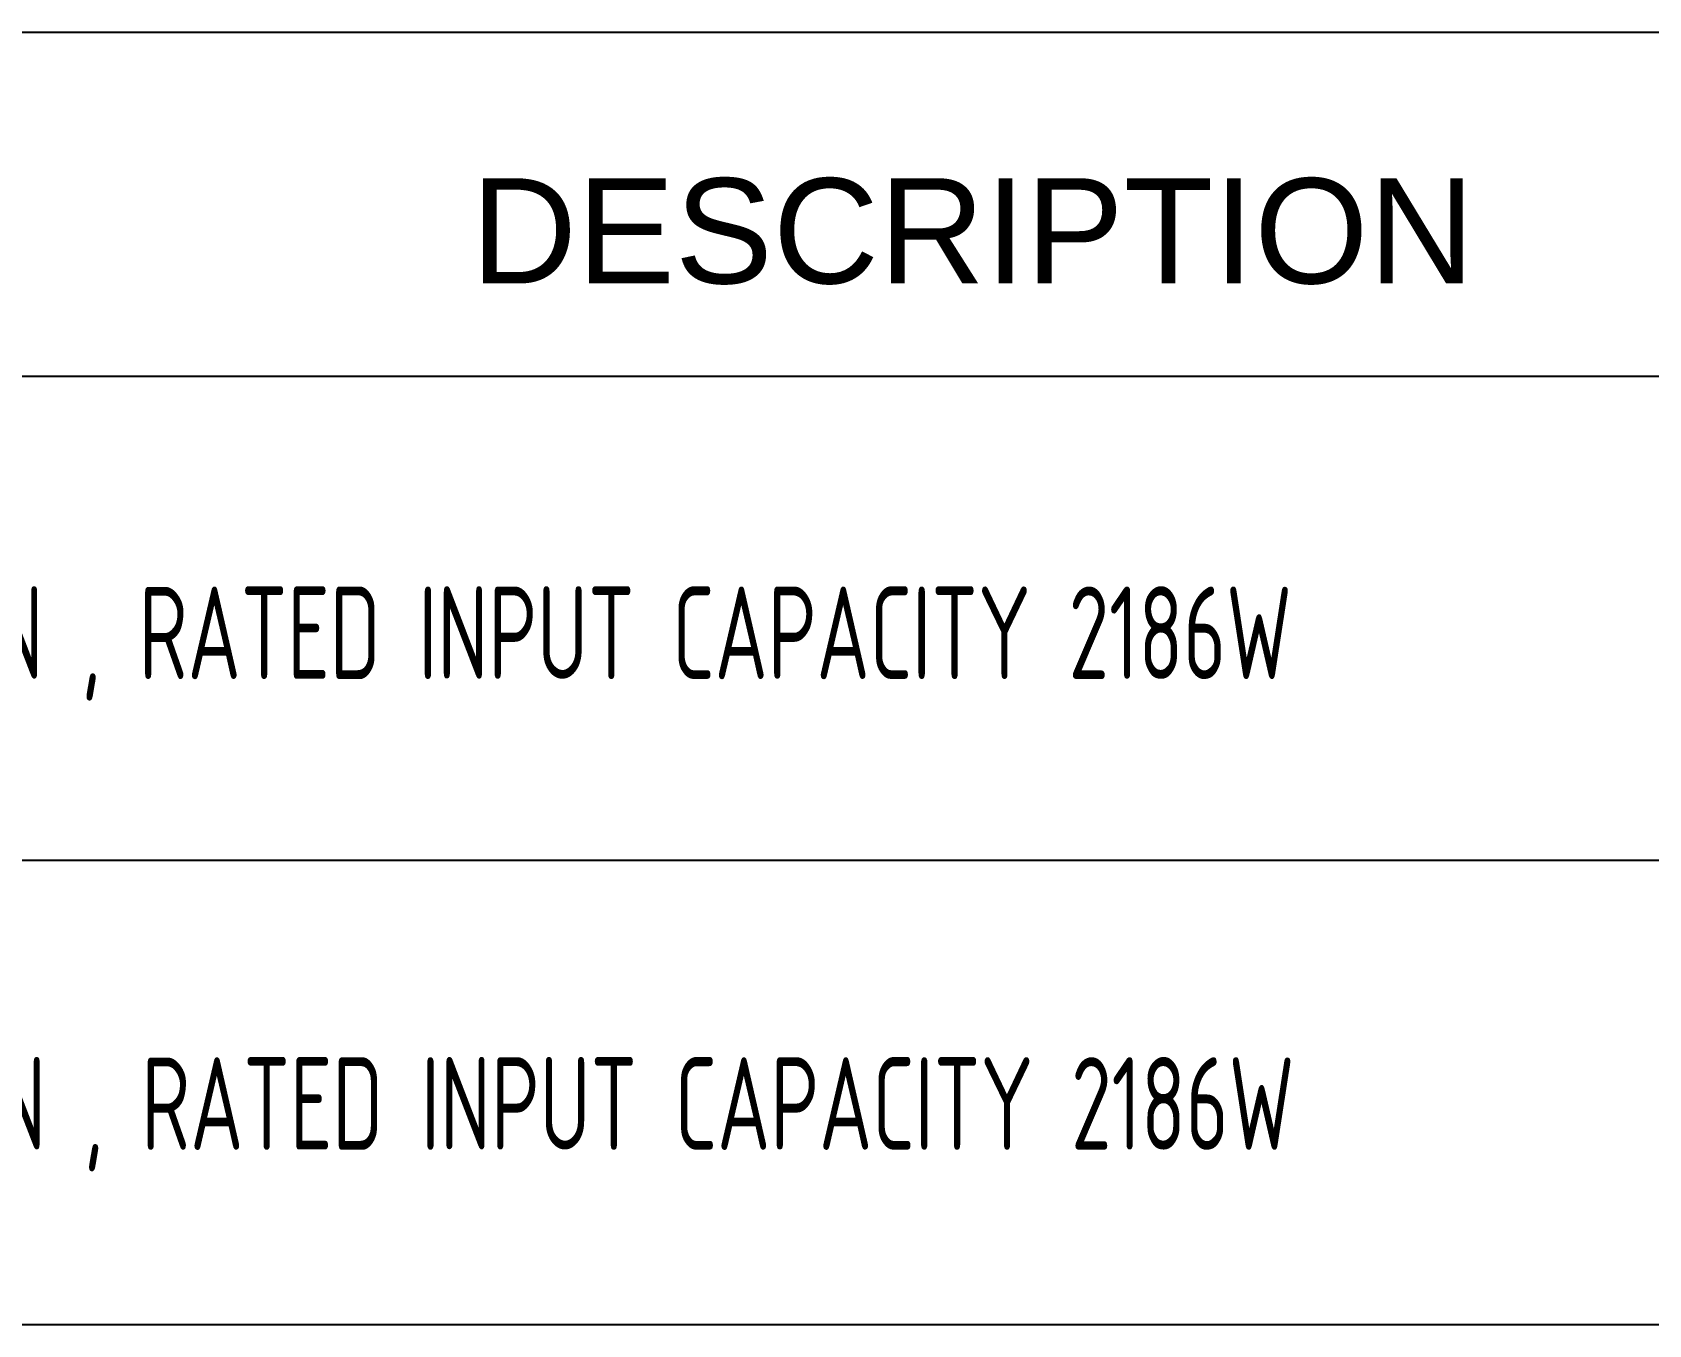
# Model space of a CAD drawing. Header units: inches. Extents: x -86408137 to 595769, y 1041006 to 3160331.
# Drawn here: x 429250 to 431892, y 1066116 to 1068227 of the extents above; entities that cross this region are included whole.
import ezdxf

# ---------------------------------------------------------------- set-up
doc = ezdxf.new("R2010")
doc.units = ezdxf.units.IN
doc.header["$MEASUREMENT"] = 0
doc.layers.add('LAMPU', color=7, linetype='Continuous')
doc.styles.add('ARIAL2', font='arial.ttf', dxfattribs={"height": 200})
doc.styles.add('DIM', font='dim', dxfattribs={"width": 0.75})

msp = doc.modelspace()

# ---------------------------------------------------------------- linework, layer by layer
at = {"layer": 'LAMPU', "color": 1, "linetype": 'Continuous'}
for p, q in [((426623.8, 1068227.3), (436714, 1068227.3)), ((426608.3, 1067665.3), (436714, 1067665.3)), ((426635.5, 1066874.8), (436714, 1066874.8)), ((426635.5, 1066115.8), (436714, 1066115.8))]:
    msp.add_line(p, q, dxfattribs=at)

# ---------------------------------------------------------------- texts
at = {"layer": 'LAMPU', "style": 'ARIAL2'}
msp.add_text('DESCRIPTION', height=171.838, dxfattribs=at).set_placement((429966.7, 1067817))
at = {"layer": 'LAMPU', "color": 7, "linetype": 'Continuous', "style": 'DIM', "width": 0.75}
for s, p in [('1.0HP AIR COMDITION , RATED INPUT CAPACITY 2186W ', (428006.1, 1067170.6)), ('1.5HP AIR COMDITION , RATED INPUT CAPACITY 2186W ', (428006.1, 1066401.5))]:
    msp.add_text(s, height=151.217, dxfattribs=at).set_placement(p)

doc.saveas('drawing.dxf')
